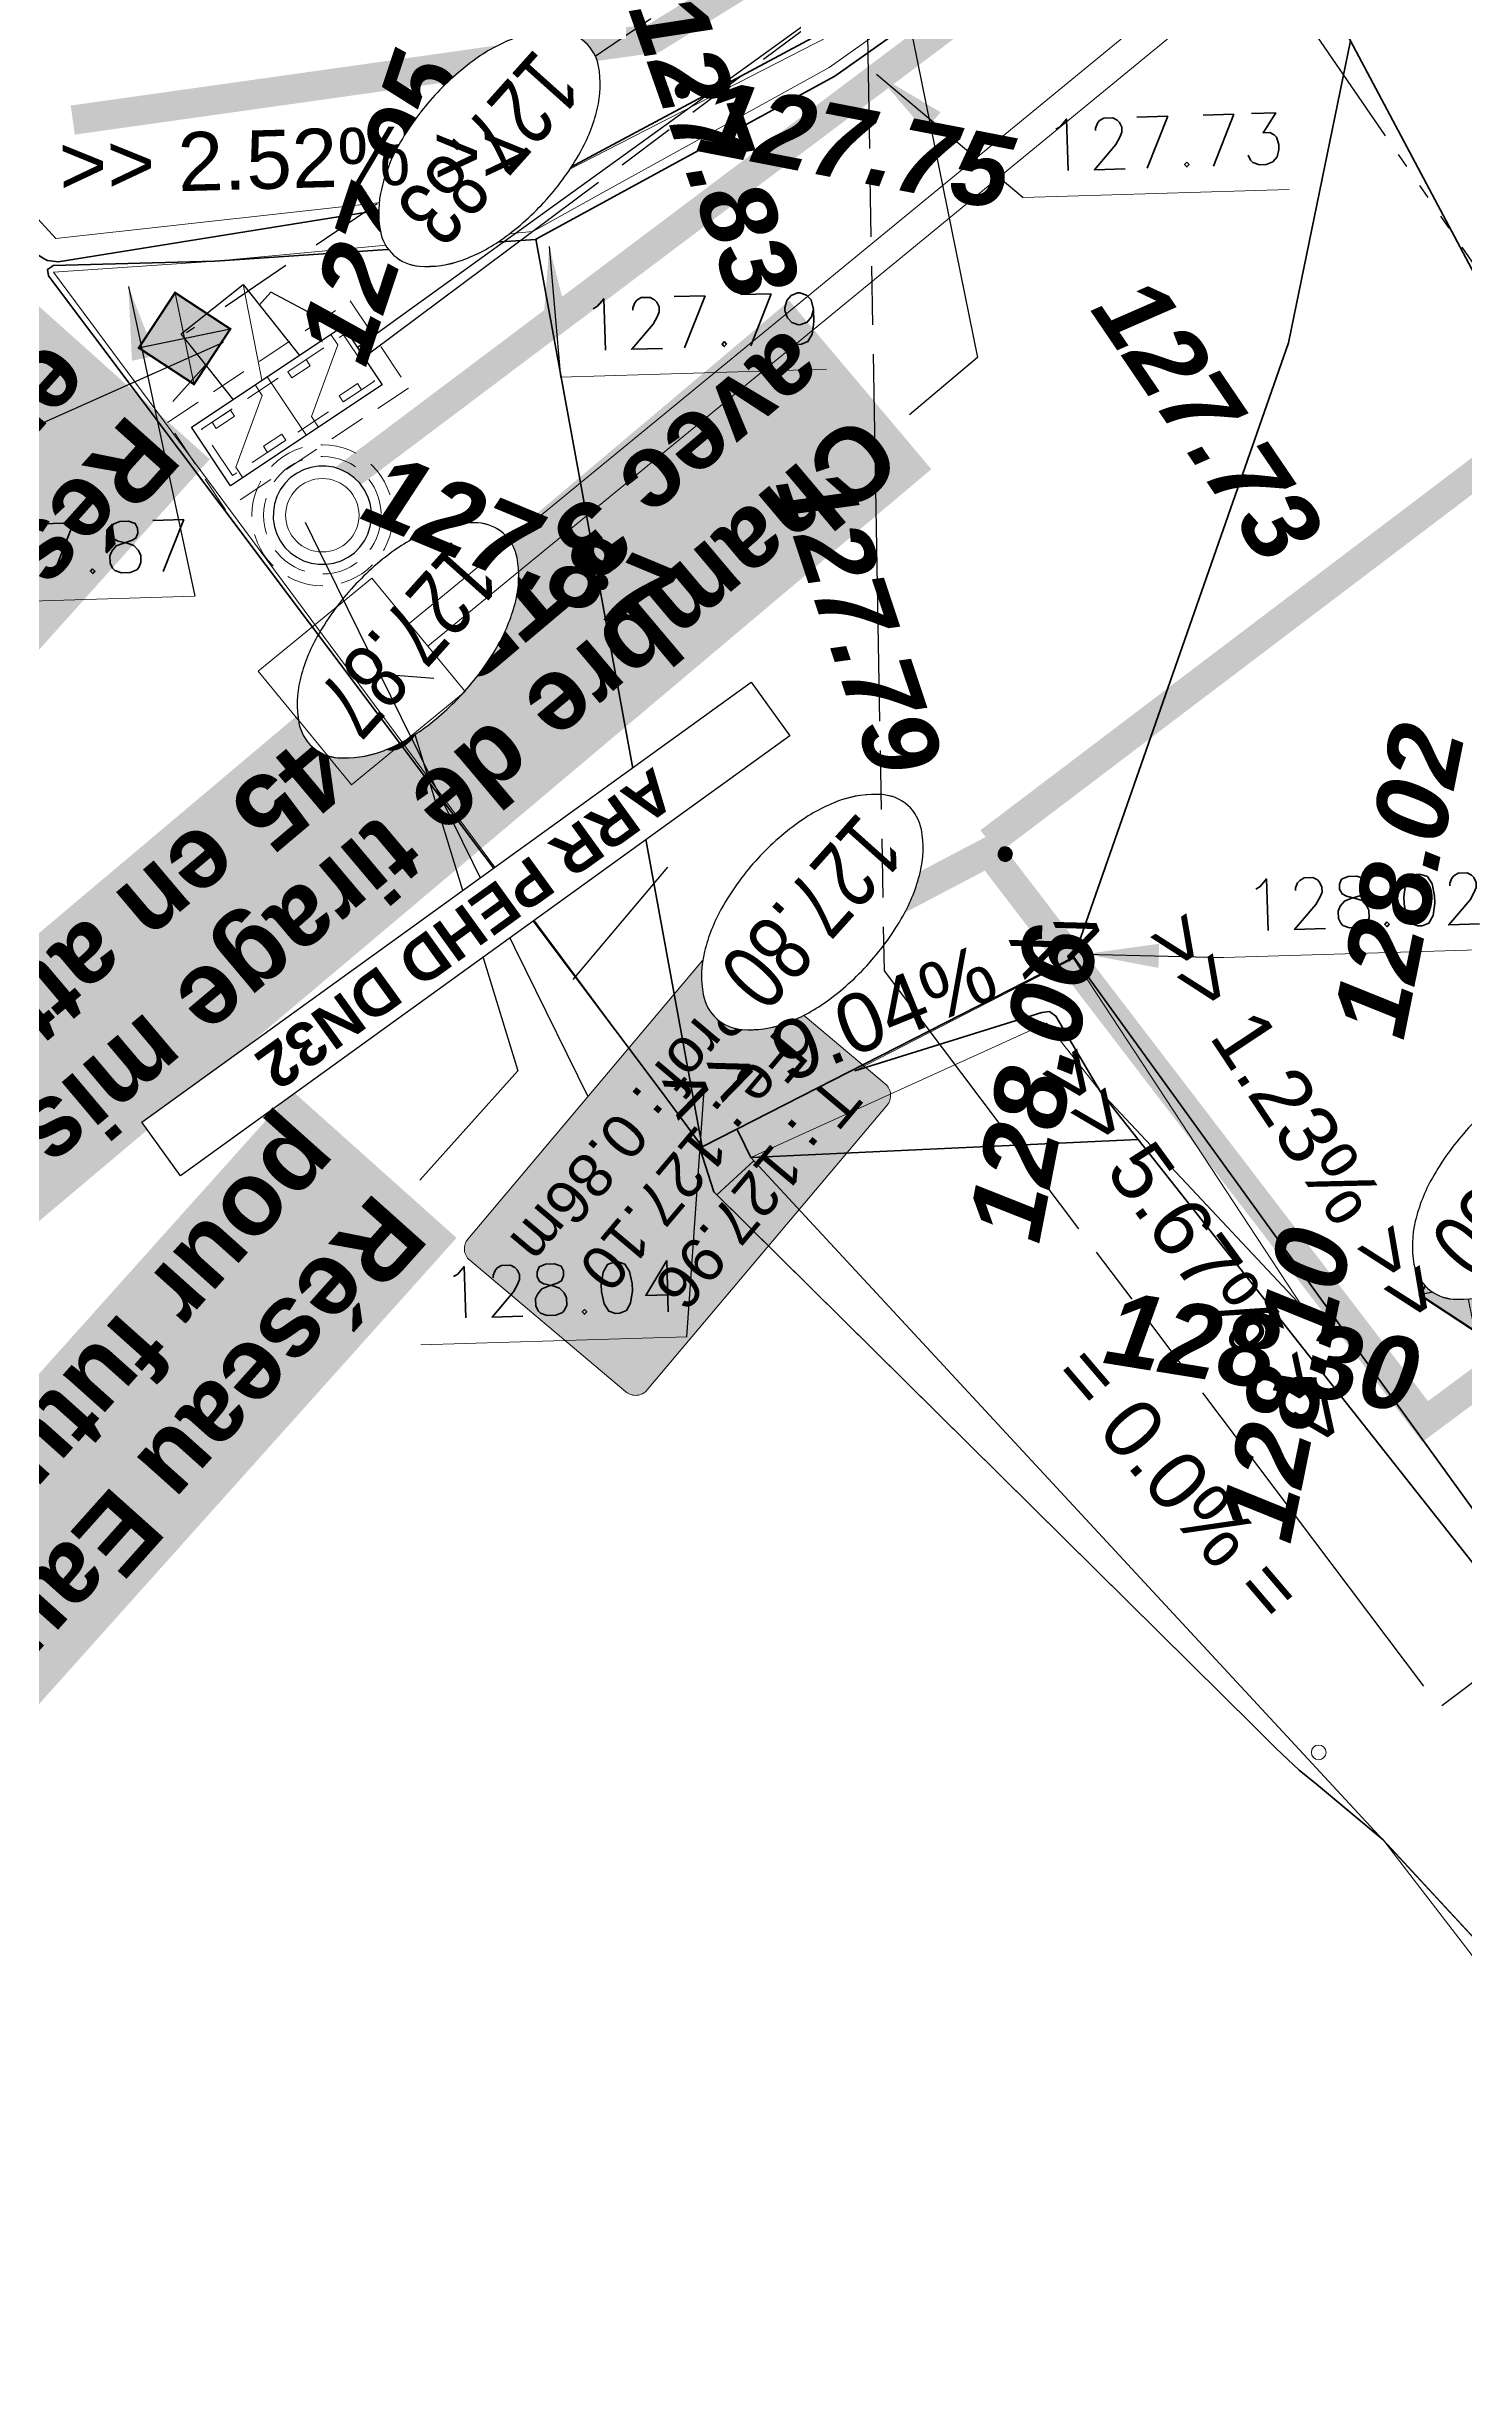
# Model space of a CAD drawing. Header units: metres. Extents: x -2858 to 512, y -1995 to 1252.
# Drawn here: x -1189.47 to -1179.81, y -1018.1 to -1002.28 of the extents above; entities that cross this region are included whole.
import ezdxf
from ezdxf import colors
from ezdxf.entities.mleader import LeaderData, LeaderLine
from ezdxf.enums import TextEntityAlignment as Align
from ezdxf.lldxf.tags import DXFTag
from ezdxf.math import Vec2, Vec3

# ---------------------------------------------------------------- set-up
doc = ezdxf.new("R2010")
doc.units = ezdxf.units.M
doc.header["$PDMODE"] = 33
doc.header["$PDSIZE"] = 0.1
for name, pattern in [('AEP-2', [3.9, 2.5, -0.2, 0.4, -0.2, 0.4, -0.2]), ('CACHE', [0.375, 0.25, -0.125]), ('CACHEX1', [0.375, 0.25, -0.125]), ('CACHEX2', [0.75, 0.5, -0.25]), ('ECL-3', [1.82, 1.2, -0.155, 0, -0.155, 0, -0.155, 0, -0.155]), ('EU-200', [2.85, 2.5, -0.35])]:
    doc.linetypes.add(name, pattern=pattern)
for name, color, linetype in [('--ui- Rsx Secs- CA projeté ouvrage', 7, 'CACHE'), ('04-NIV-COT', 1, 'Continuous'), ('05.2-EP-TXT', 5, 'Continuous'), ('06-EU-TXT', 24, 'Continuous'), ('07-AEP-RES', 94, 'AEP-2'), ('07-AEP-RGD', 94, 'Continuous'), ('07-AEP-TXT', 94, 'Continuous'), ('09-BT-4X35+TPC75', 1, 'CACHEX2'), ('11-TEL-TXT', 6, 'Continuous')]:
    doc.layers.add(name, color=color, linetype=linetype)
for name, color, linetype, lineweight, true_color in [('03-HCH-15x30-0 à 10cm', 7, 'Continuous', 0, 0xb3ffff), ('03-HCH-15x40-10cm', 7, 'Continuous', 0, 0xb196e4), ('Ass - EU - Regards', 1, 'Continuous', 0, 0xff0000), ('Ass - EU - Réseau', 1, 'Continuous', 0, 0xff0000), ('Ass - EU - Textes - Regards', 1, 'Continuous', 0, 0xff0000), ('Surface Projet - Textes - Altitudes', 7, 'Continuous', 0, 0x333399), ('Surface PROJET VOIRIE - Cotations - Cotation Points', 7, 'Continuous', 0, 0xc02000), ('Surface PROJET VOIRIE - Entrées en terre talus', 5, 'Continuous', 0, 0x0000ff), ("Surface PROJET VOIRIE - Réseaux d'écoulement", 7, 'Ligne écoulement', 70, 0x33cccc), ('Surface PROJET VOIRIE - Surfaces projet', 7, 'Continuous', 0, 0x333399), ('Surface PROJET VOIRIE - Textes - Altitudes', 7, 'Continuous', 0, 0x333399), ('Surface PROJET VOIRIE - Textes - Pente des côtés', 7, 'Continuous', 0, 0x333399), ('TERRAIN APRES TERR BAT - Points', 7, 'Continuous', 0, 0x808000)]:
    doc.layers.add(name, color=color, linetype=linetype, lineweight=lineweight, true_color=true_color)
for name, color, linetype, lineweight in [('04-NIV-MSQ', 255, 'Continuous', 0), ('06-EU-200PVC', 24, 'EU-200', 30), ('06-EU-RGD', 24, 'Continuous', 30), ('10-ECL-U1000R2V+TPC63', 32, 'ECL-3', 30), ('11-TEL-PVC45X3', 6, 'Continuous', 30), ('11-TEL-RGD', 6, 'Continuous', 30)]:
    doc.layers.add(name, color=color, linetype=linetype, lineweight=lineweight)
doc.layers.add('06-EU-PAR', color=24, linetype='CACHE', lineweight=0, plot=False)
doc.layers.add('11-TEL-PAR', color=6, linetype='CACHEX1', lineweight=0, plot=False)
doc.layers.add('DWG_MENSURA_(81 - 06-EU-TXT', color=7, linetype='Continuous', true_color=0x7f1f00)
doc.styles.add('Altitude Surfaces projet', font='arialbi.ttf', dxfattribs={"height": 0.5})
doc.styles.add('ARIAL', font='arial.ttf')
doc.styles.add('ARIAL GRAS', font='arialbd.ttf')
doc.styles.add('Cotation', font='romans.shx')
doc.styles.add('CoteHor.3', font='arial.ttf', dxfattribs={"height": 0.0017})
doc.styles.add('Couches géologiques', font='arial.ttf', dxfattribs={"height": 0.3})
doc.styles.add('Mensura_Standard', font='arial.ttf', dxfattribs={"height": 1})
doc.styles.add('Pente Surfaces projet', font='arial.ttf', dxfattribs={"height": 0.4})
doc.styles.get("Standard").update_dxf_attribs({"font": 'arial.ttf'})
tags = doc.linetypes.add('Ligne écoulement', pattern='A,5,[">",Mensura_Standard,S=2,R=0,X=0,Y=-1],0', length=5).pattern_tags.tags
tags[13:14] = [DXFTag(74, 4), DXFTag(75, 0), DXFTag(340, '0'), DXFTag(46, 0.0), DXFTag(50, 0.0), DXFTag(44, 0.0), DXFTag(45, 0.0)]
doc.dimstyles.get("Standard").update_dxf_attribs({"dimtxt": 0.18, "dimasz": 0.18, "dimexe": 0.18, "dimexo": 0.0625, "dimgap": 0.09, "dimtad": 0, "dimtih": 1, "dimtoh": 1, "dimdec": 4, "dimzin": 0, "dimdsep": 46, "dimtxsty": 'Standard', "dimcen": 0.09, "dimadec": 0, "dimazin": 0, "dimtfac": 1, "dimtdec": 4, "dimtofl": 0, "dimtmove": 0, "dimatfit": 3, "dimfxl": 1, "dimtolj": 1, "dimtzin": 0, "dimarcsym": 0})

# ---------------------------------------------------------------- blocks, each defined once
blk = doc.blocks.new("Chambre de tirage Contrôle d'Accès")
at = {"layer": '--ui- Rsx Secs- CA projeté ouvrage', "linetype": 'ByBlock', "ltscale": 2, "true_color": 0xffffff}
h = blk.add_hatch(color=7, dxfattribs=at)
h.dxf.hatch_style = 1
h.paths.add_polyline_path([(-0.15, 0.15), (0.15, 0.15), (0.15, -0.15), (-0.15, -0.15)])
at = {"layer": '--ui- Rsx Secs- CA projeté ouvrage', "const_width": 0.01}
blk.add_lwpolyline([(-0.15, 0.15), (0.15, 0.15), (0.15, -0.15), (-0.15, -0.15)], close=True, dxfattribs=at)
at = {"layer": '--ui- Rsx Secs- CA projeté ouvrage', "const_width": 0.005}
for points in [[(-0.15, -0.15), (0.15, 0.15)], [(-0.15, 0.15), (0.15, -0.15)]]:
    blk.add_lwpolyline(points, dxfattribs=at)
blk = doc.blocks.new('EU-RG800')
at = {"color": 255, "lineweight": 0}
blk.add_wipeout([(0, 0.335), (-0.052, 0.331), (-0.104, 0.319), (-0.152, 0.298), (-0.197, 0.271), (-0.237, 0.237), (-0.271, 0.197), (-0.298, 0.152), (-0.319, 0.104), (-0.331, 0.052), (-0.335, 0), (-0.331, -0.052), (-0.319, -0.104), (-0.298, -0.152), (-0.271, -0.197), (-0.237, -0.237), (-0.197, -0.271), (-0.152, -0.298), (-0.104, -0.319), (-0.052, -0.331), (0, -0.335), (0.052, -0.331), (0.104, -0.319), (0.152, -0.298), (0.197, -0.271), (0.237, -0.237), (0.271, -0.197), (0.298, -0.152), (0.319, -0.104), (0.331, -0.052), (0.335, 0), (0.331, 0.052), (0.319, 0.104), (0.298, 0.152), (0.271, 0.197), (0.237, 0.237), (0.197, 0.271), (0.152, 0.298), (0.104, 0.319), (0.052, 0.331)], dxfattribs=at)
at = {"flags": 128}
blk.add_lwpolyline([(-0.197, -0.271), (-0.152, -0.298), (-0.104, -0.319), (-0.052, -0.331), (0, -0.335), (0.052, -0.331), (0.104, -0.319), (0.152, -0.298), (0.197, -0.271), (0.237, -0.237), (0.271, -0.197), (0.298, -0.152), (0.319, -0.104), (0.331, -0.052), (0.335, 0), (0.331, 0.052), (0.319, 0.104), (0.298, 0.152), (0.271, 0.197), (0.237, 0.237), (0.197, 0.271), (0.152, 0.298), (0.104, 0.319), (0.052, 0.331), (0, 0.335), (-0.052, 0.331), (-0.104, 0.319), (-0.152, 0.298), (-0.197, 0.271), (-0.237, 0.237), (-0.271, 0.197), (-0.298, 0.152), (-0.319, 0.104), (-0.331, 0.052), (-0.335, 0), (-0.331, -0.052), (-0.319, -0.104), (-0.298, -0.152), (-0.271, -0.197), (-0.237, -0.237)], close=True, dxfattribs=at)
at = {"lineweight": 9}
blk.add_circle((0, 0), 0.25, dxfattribs=at)
at = {"layer": '06-EU-PAR'}
for radius in [0.48, 0.4]:
    blk.add_circle((0, 0), radius, dxfattribs=at)
blk = doc.blocks.new('_None')
blk = doc.blocks.new('AEP-RGD')
at = {"color": 255, "lineweight": 0}
blk.add_wipeout([(-0.05, 0.05), (0.05, 0.05), (0.05, -0.05), (-0.05, -0.05)], dxfattribs=at)
blk.add_lwpolyline([(-0.05, 0.05), (0.05, 0.05), (0.05, -0.05), (-0.05, -0.05)], close=True)
at = {"lineweight": 9, "flags": 128}
blk.add_lwpolyline([(0.05, 0.05), (-0.05, -0.05)], dxfattribs=at)
blk = doc.blocks.new('TEL-L2C')
at = {"color": 255}
blk.add_wipeout([(-0.62, 0.24), (0.62, 0.24), (0.62, -0.24), (-0.62, -0.24)], dxfattribs=at)
blk.add_lwpolyline([(-0.62, 0.24), (0.62, 0.24), (0.62, -0.24), (-0.62, -0.24)], close=True)
at = {"lineweight": 9, "flags": 128}
for points in [[(-0.52, -0.24), (-0.52, -0.153), (-0.1, 0.153), (-0.1, 0.24)], [(0, 0.24), (0, -0.24)], [(0.1, -0.24), (0.1, -0.153), (0.52, 0.153), (0.52, 0.24)]]:
    blk.add_lwpolyline(points, dxfattribs=at)
at = {"lineweight": 9}
for points in [[(-0.485, 0.19), (-0.485, 0.14), (-0.335, 0.14), (-0.335, 0.19)], [(0.135, 0.19), (0.135, 0.14), (0.285, 0.14), (0.285, 0.19)], [(-0.135, -0.19), (-0.135, -0.14), (-0.285, -0.14), (-0.285, -0.19)], [(0.485, -0.19), (0.485, -0.14), (0.335, -0.14), (0.335, -0.19)]]:
    blk.add_lwpolyline(points, close=True, dxfattribs=at)
at = {"layer": '11-TEL-PAR'}
for points in [[(-0.738, 0.357), (0.757, 0.357), (0.757, -0.357), (-0.738, -0.357)], [(-0.57, 0.19), (0.59, 0.19), (0.59, -0.19), (-0.57, -0.19)]]:
    blk.add_lwpolyline(points, close=True, dxfattribs=at)
blk = doc.blocks.new('NIV-HG')
h = blk.add_hatch(color=256)
edge = h.paths.add_edge_path()
edge.add_arc((0.1, -0.1), 0.0187, 180, 360)
edge.add_arc((0.1, -0.1), 0.0187, 0, 180)
blk.add_lwpolyline([(0.0812, -0.1, 1), (0.1187, -0.1, 1)], format="xyb", close=True)
at = {"layer": '04-NIV-MSQ', "flags": 128}
blk.add_lwpolyline([(0.175, -0.375), (0.1811, -0.3387), (0.1985, -0.3063), (0.2379, -0.2654), (0.2848, -0.2336), (0.3404, -0.2087), (0.3988, -0.1915), (0.4739, -0.1791), (0.55, -0.175), (0.6261, -0.1791), (0.7012, -0.1915), (0.7596, -0.2087), (0.8152, -0.2336), (0.8621, -0.2654), (0.9015, -0.3063), (0.9189, -0.3387), (0.925, -0.375), (0.9189, -0.4113), (0.9015, -0.4437), (0.8621, -0.4846), (0.8152, -0.5164), (0.7596, -0.5413), (0.7012, -0.5585), (0.6261, -0.5709), (0.55, -0.575), (0.4739, -0.5709), (0.3988, -0.5585), (0.3404, -0.5413), (0.2848, -0.5164), (0.2379, -0.4846), (0.1985, -0.4437), (0.1811, -0.4113)], close=True, dxfattribs=at)
blk.add_wipeout([(0.175, -0.375), (0.1811, -0.3387), (0.1985, -0.3063), (0.2379, -0.2654), (0.2848, -0.2336), (0.3404, -0.2087), (0.3988, -0.1915), (0.4739, -0.1791), (0.55, -0.175), (0.6261, -0.1791), (0.7012, -0.1915), (0.7596, -0.2087), (0.8152, -0.2336), (0.8621, -0.2654), (0.9015, -0.3063), (0.9189, -0.3387), (0.925, -0.375), (0.9189, -0.4113), (0.9015, -0.4437), (0.8621, -0.4846), (0.8152, -0.5164), (0.7596, -0.5413), (0.7012, -0.5585), (0.6261, -0.5709), (0.55, -0.575), (0.4739, -0.5709), (0.3988, -0.5585), (0.3404, -0.5413), (0.2848, -0.5164), (0.2379, -0.4846), (0.1985, -0.4437), (0.1811, -0.4113)]).dxf.layer = '04-NIV-MSQ'
blk.add_lwpolyline([(0.175, -0.375, 0.166601), (0.1985, -0.4437, 0.105514), (0.2848, -0.5164, 0.068239), (0.3988, -0.5585, 0.054409), (0.55, -0.575, 0.054409), (0.7012, -0.5585, 0.068239), (0.8152, -0.5164, 0.105514), (0.9015, -0.4437, 0.166601), (0.925, -0.375, 0.166601), (0.9015, -0.3063, 0.105514), (0.8152, -0.2336, 0.068239), (0.7012, -0.1915, 0.054409), (0.55, -0.175, 0.054409), (0.3988, -0.1915, 0.068239), (0.2848, -0.2336, 0.105514), (0.1985, -0.3063, 0.166601)], format="xyb", close=True)
at = {"style": 'ARIAL', "width": 0.75}
blk.add_attdef('COTE', text='', height=0.175, dxfattribs=at).set_placement((0.55, -0.375), align=Align.MIDDLE_CENTER)
blk = doc.blocks.new('MENSURA_LEADER160', base_point=(-1140.379, -1028.616))
at = {"layer": 'Surface PROJET VOIRIE - Cotations - Cotation Points'}
blk.add_line((-1140.379, -1028.616), (-1138.569, -1028.616), dxfattribs=at)
at = {"layer": 'Surface PROJET VOIRIE - Cotations - Cotation Points', "style": 'Cotation'}
blk.add_text('128.02', height=0.35, dxfattribs=at).set_placement((-1140.234, -1028.091), align=Align.TOP_LEFT)
blk = doc.blocks.new('MENSURA_LEADER166', base_point=(-1145.921, -1031.088))
at = {"layer": 'Surface PROJET VOIRIE - Cotations - Cotation Points'}
blk.add_line((-1145.921, -1031.088), (-1144.11, -1031.088), dxfattribs=at)
at = {"layer": 'Surface PROJET VOIRIE - Cotations - Cotation Points', "style": 'Cotation'}
blk.add_text('128.04', height=0.35, dxfattribs=at).set_placement((-1145.775, -1030.563), align=Align.TOP_LEFT)
blk = doc.blocks.new('MENSURA_LEADER167', base_point=(-1149.116, -1025.946))
at = {"layer": 'Surface PROJET VOIRIE - Cotations - Cotation Points'}
blk.add_line((-1149.116, -1025.946), (-1147.306, -1025.946), dxfattribs=at)
at = {"layer": 'Surface PROJET VOIRIE - Cotations - Cotation Points', "style": 'Cotation'}
blk.add_text('127.87', height=0.35, dxfattribs=at).set_placement((-1148.97, -1025.421), align=Align.TOP_LEFT)
blk = doc.blocks.new('MENSURA_LEADER168', base_point=(-1144.772, -1024.53))
at = {"layer": 'Surface PROJET VOIRIE - Cotations - Cotation Points'}
blk.add_line((-1144.772, -1024.53), (-1142.961, -1024.53), dxfattribs=at)
at = {"layer": 'Surface PROJET VOIRIE - Cotations - Cotation Points', "style": 'Cotation'}
blk.add_text('127.79', height=0.35, dxfattribs=at).set_placement((-1144.626, -1024.005), align=Align.TOP_LEFT)
blk = doc.blocks.new('MENSURA_LEADER169', base_point=(-1141.587, -1023.403))
at = {"layer": 'Surface PROJET VOIRIE - Cotations - Cotation Points'}
blk.add_line((-1141.587, -1023.403), (-1139.776, -1023.403), dxfattribs=at)
at = {"layer": 'Surface PROJET VOIRIE - Cotations - Cotation Points', "style": 'Cotation'}
blk.add_text('127.73', height=0.35, dxfattribs=at).set_placement((-1141.441, -1022.878), align=Align.TOP_LEFT)
blk = doc.blocks.new('MENSURA_LEADER264', base_point=(-1143.818, -1028.412))
at = {"layer": 'Ass - EU - Textes - Regards', "true_color": 0xffffff}
h = blk.add_hatch(color=7, dxfattribs=at)
edge = h.paths.add_edge_path(flags=0)
edge.add_arc((-1145.501, -1030.445), 0.102, 138.1618, 228.1618)
edge.add_line((-1145.57, -1030.521), (-1144.534, -1031.449))
edge.add_arc((-1144.466, -1031.372), 0.102, 228.1618, 318.1618)
edge.add_line((-1144.389, -1031.441), (-1142.698, -1029.552))
edge.add_arc((-1142.775, -1029.484), 0.102, 318.1618, 408.1618)
edge.add_line((-1142.706, -1029.407), (-1143.742, -1028.48))
edge.add_arc((-1143.81, -1028.556), 0.102, 48.1618, 138.1618)
edge.add_line((-1143.887, -1028.488), (-1145.578, -1030.377))
at = {"layer": 'Ass - EU - Textes - Regards', "color": 1, "true_color": 0xff0000, "flags": 128}
blk.add_lwpolyline([(-1145.578, -1030.377), (-1145.578, -1030.377, 0.414214), (-1145.57, -1030.521), (-1144.534, -1031.449), (-1144.534, -1031.449, 0.414214), (-1144.389, -1031.441), (-1142.698, -1029.552), (-1142.698, -1029.552, 0.414214), (-1142.706, -1029.407), (-1143.742, -1028.48), (-1143.742, -1028.48, 0.414214), (-1143.887, -1028.488)], format="xyb", close=True, dxfattribs=at)
at = {"layer": 'Ass - EU - Textes - Regards', "color": 1, "true_color": 0xff0000, "style": 'Couches géologiques'}
for s, p in [('Prof : 0.86m', (-1143.562, -1028.89)), ('Fe : 127.10', (-1143.208, -1029.207)), ('T : 127.96', (-1142.854, -1029.523))]:
    blk.add_text(s, height=0.3, rotation=228.1618, dxfattribs=at).set_placement(p, align=Align.TOP_LEFT)
blk = doc.blocks.new('Default_SymbolReg')
at = {"color": 7, "linetype": 'Continuous', "lineweight": 0, "flags": 128}
blk.add_lwpolyline([(-0.5, -0.5), (-0.5, 0.5), (0.5, 0.5), (0.5, -0.5), (-0.5, -0.5)], dxfattribs=at)
blk = doc.blocks.new('PENTE')
at = {"layer": 'Surface PROJET VOIRIE - Textes - Pente des côtés', "color": 96, "true_color": 0x008000, "style": 'Pente Surfaces projet'}
for s, rotation, p in [('= 0.0% =', 86.841, (3117.102, -524.84)), ('>> 5.67% >>', 82.3271, (3115.909, -525.916)), ('>> 9.04% >>', 158.4443, (3116.347, -528.542))]:
    blk.add_text(s, height=0.4, rotation=rotation, dxfattribs=at).set_placement(p, align=Align.MIDDLE_CENTER)
at = {"layer": 'Surface PROJET VOIRIE - Textes - Pente des côtés', "color": 24, "true_color": 0x993300, "style": 'Pente Surfaces projet'}
for s, rotation, p in [('>> 1.23% >>', 79.886, (3114.801, -526.085)), ('>> 2.52% >>', 137.9345, (3115.236, -535.52))]:
    blk.add_text(s, height=0.4, rotation=rotation, dxfattribs=at).set_placement(p, align=Align.MIDDLE_CENTER)
blk = doc.blocks.new('ALTI')
at = {"layer": 'Surface PROJET VOIRIE - Textes - Altitudes', "color": 96, "true_color": 0x008000, "style": 'Altitude Surfaces projet'}
for s, rotation, p in [('128.10', 210.3857, (3650.105, -820.334)), ('128.30', 122.6427, (3649.699, -822.04))]:
    blk.add_text(s, height=0.5, rotation=rotation, dxfattribs=at).set_placement(p, align=Align.MIDDLE_LEFT)
at = {"layer": 'Surface PROJET VOIRIE - Textes - Altitudes', "color": 24, "true_color": 0x993300, "style": 'Altitude Surfaces projet'}
for s, rotation, p in [('128.02', 210.4873, (3647.036, -822.048)), ('128.06', 210.8407, (3649.725, -822.971)), ('127.73', 75.9993, (3644.379, -826.688)), ('127.79', 60.3031, (3646.716, -827.428)), ('127.75', 120.8716, (3645.394, -829.601)), ('127.87', 109.2636, (3648.764, -829.594)), ('127.83', 61.2576, (3644.976, -830.331)), ('127.95', 203.4241, (3648.309, -830.382))]:
    blk.add_text(s, height=0.5, rotation=rotation, dxfattribs=at).set_placement(p, align=Align.MIDDLE_LEFT)
blk = doc.blocks.new('ASSAI')
at = {"layer": 'Ass - EU - Réseau', "flags": 128}
for points in [[(1335.115, -274.273), (1315.925, -271.312)], [(1335.085, -274.471), (1315.895, -271.51)]]:
    blk.add_lwpolyline(points, dxfattribs=at)
at = {"layer": 'DWG_MENSURA_(81 - 06-EU-TXT', "linetype": 'Continuous'}
for p, q in [((1335.149, -272.053), (1336.148, -272.023)), ((1335.462, -274.373), (1335.25, -274.097))]:
    blk.add_line(p, q, dxfattribs=at)
at = {"layer": 'Surface PROJET VOIRIE - Entrées en terre talus', "flags": 128}
for points in [[(1337.305, -261.477), (1336.833, -264.005), (1336.852, -264.597), (1336.861, -264.747), (1336.855, -264.965), (1336.843, -265.178), (1336.585, -270.343), (1336.423, -270.619), (1336.408, -270.62), (1336.307, -271.101), (1334.959, -277.877), (1334.931, -277.911), (1334.9, -277.904), (1334.886, -277.901), (1334.13, -277.101), (1332.535, -275.622), (1331.992, -275.436), (1330.357, -274.866), (1329.341, -274.635)], [(1330.197, -275.007), (1332.068, -275.726), (1332.28, -275.808), (1332.281, -275.809), (1332.281, -275.809), (1332.333, -275.859), (1334.844, -277.892), (1334.887, -277.953), (1334.891, -277.974), (1334.9, -278.028), (1334.529, -283.356)]]:
    blk.add_lwpolyline(points, dxfattribs=at)
blk.add_lwpolyline([(1335.331, -270.178), (1334.185, -269.495), (1334.146, -269.459), (1334.14, -269.407), (1334.32, -268.836), (1334.496, -266.831), (1333.768, -269.578), (1333.768, -269.578)], close=True, dxfattribs=at)
at = {"layer": "Surface PROJET VOIRIE - Réseaux d'écoulement", "flags": 128}
for points in [[(1336.833, -264.005), (1337.072, -261.456)], [(1337.072, -261.456), (1336.833, -264.005)], [(1336.245, -270.282), (1336.242, -270.311), (1336.207, -270.399), (1336.163, -270.508), (1336.162, -270.511), (1333.759, -269.583), (1334.849, -264.587), (1329.866, -263.91), (1329.163, -268.778), (1327.853, -272.341), (1327.215, -274.076), (1319.258, -273.458), (1318.385, -277.444), (1318.412, -277.485)], [(1336.833, -264.005), (1336.852, -264.597), (1336.861, -264.747), (1336.855, -264.965), (1336.843, -265.178), (1336.586, -270.314), (1336.585, -270.343), (1336.423, -270.619), (1336.408, -270.62), (1336.406, -270.62), (1336.307, -271.101), (1334.959, -277.877), (1334.931, -277.911)], [(1336.242, -270.311), (1334.391, -268.429), (1335.125, -264.205)], [(1334.32, -268.836), (1334.391, -268.429)], [(1334.32, -268.836), (1334.14, -269.407), (1334.146, -269.459)], [(1335.331, -270.178), (1334.185, -269.495), (1334.146, -269.459)], [(1333.759, -269.583), (1329.668, -271.285), (1327.853, -272.341)], [(1336.245, -270.282), (1336.586, -270.314)], [(1336.419, -270.6), (1336.414, -270.603), (1336.409, -270.606), (1332.566, -275.563), (1332.555, -275.571), (1330.375, -274.798), (1327.215, -274.076)], [(1336.409, -270.606), (1336.162, -270.511)], [(1336.409, -270.606), (1336.406, -270.62)], [(1334.844, -277.892), (1332.333, -275.859), (1332.28, -275.811), (1330.183, -275.047)], [(1334.13, -277.101), (1332.563, -275.574), (1332.555, -275.571)], [(1332.281, -275.809), (1332.28, -275.811)], [(1332.281, -275.809), (1332.28, -275.811)], [(1334.13, -277.101), (1334.886, -277.901)], [(1334.844, -277.892), (1334.887, -277.953), (1334.891, -277.974), (1334.9, -278.028), (1334.529, -283.356), (1334.48, -283.459), (1334.429, -283.56), (1334.452, -283.648)], [(1334.9, -277.904), (1334.886, -277.901)], [(1334.9, -277.904), (1334.931, -277.911)]]:
    blk.add_lwpolyline(points, dxfattribs=at)
at = {"layer": 'Surface PROJET VOIRIE - Surfaces projet', "flags": 128}
for points in [[(1336.242, -270.311), (1337.072, -261.456), (1316.852, -258.445), (1301.155, -256.211), (1299.499, -259.031), (1303.172, -259.067), (1308.321, -260.044), (1316.823, -261.411), (1324.781, -262.638), (1335.125, -264.205), (1334.218, -269.421)], [(1330.183, -275.047), (1329.689, -277.25), (1328.115, -277.06), (1327.614, -281.055), (1330.405, -281.431), (1330.254, -283.113), (1329.867, -284.705), (1330.057, -284.788), (1329.998, -285.903), (1323.541, -285.015), (1323.16, -286.727), (1331.259, -287.751), (1331.484, -285.982), (1332.023, -283.142), (1334.208, -283.324), (1334.736, -278.012), (1332.28, -275.811)]]:
    blk.add_lwpolyline(points, close=True, dxfattribs=at)
blk.add_lwpolyline([(1327.215, -274.076), (1330.375, -274.798), (1332.563, -275.574), (1334.918, -277.869), (1336.409, -270.606), (1333.759, -269.583), (1334.849, -264.587), (1329.866, -263.91), (1329.163, -268.778), (1327.683, -268.621), (1328.67, -263.562), (1321.263, -262.552), (1320.598, -267.345)], dxfattribs=at)
at = {"layer": 'TERRAIN APRES TERR BAT - Points'}
blk.add_point((1336.681, -264.729), dxfattribs=at)
at = {"layer": 'Ass - EU - Regards', "rotation": 171.2299418841453}
blk.add_blockref('Default_SymbolReg', (1335.594, -274.448), dxfattribs=at)
at = {"layer": 'Ass - EU - Textes - Regards', "rotation": 133.5650505867652}
blk.add_blockref('MENSURA_LEADER264', (1335.304, -271.455), dxfattribs=at)
at = {"layer": 'Surface PROJET VOIRIE - Cotations - Cotation Points', "rotation": 133.5650505867652}
for name, p in [('MENSURA_LEADER160', (1333.081, -268.823)), ('MENSURA_LEADER166', (1338.692, -271.134)), ('MENSURA_LEADER169', (1330.136, -273.29)), ('MENSURA_LEADER168', (1333.148, -274.821)), ('MENSURA_LEADER167', (1337.168, -276.993))]:
    blk.add_blockref(name, p, dxfattribs=at)
at = {"layer": 'Surface PROJET VOIRIE - Textes - Altitudes', "color": 105, "true_color": 0x339966, "style": 'CoteHor.3'}
for s, p in [('128.30', (1336.833, -264.005)), ('128.25', (1336.853, -264.597)), ('128.24', (1336.862, -264.746)), ('128.23', (1336.855, -264.964)), ('128.22', (1336.843, -265.177)), ('128.12', (1334.496, -266.831)), ('128.07', (1334.32, -268.836)), ('128.05', (1334.14, -269.407)), ('128.05', (1334.147, -269.459)), ('128.05', (1334.186, -269.495)), ('128.03', (1333.769, -269.577)), ('128.03', (1333.769, -269.577)), ('128.06', (1335.332, -270.178)), ('128.07', (1336.585, -270.343)), ('128.06', (1336.408, -270.62)), ('128.06', (1336.423, -270.619)), ('128.05', (1336.307, -271.101)), ('127.80', (1330.357, -274.866)), ('127.84', (1331.992, -275.435)), ('127.84', (1332.535, -275.622)), ('127.83', (1332.068, -275.725)), ('127.83', (1332.281, -275.808)), ('127.83', (1332.281, -275.808)), ('127.83', (1332.282, -275.809)), ('127.83', (1332.333, -275.859)), ('127.85', (1334.131, -277.101)), ('127.84', (1334.844, -277.892)), ('127.84', (1334.887, -277.9)), ('127.84', (1334.901, -277.903)), ('127.84', (1334.931, -277.911)), ('127.84', (1334.96, -277.877)), ('127.84', (1334.887, -277.953))]:
    blk.add_text(s, height=0.0017, rotation=133.5651, dxfattribs=at).set_placement(p, align=Align.TOP_LEFT)
at = {"layer": 'Surface PROJET VOIRIE - Textes - Altitudes', "color": 96, "true_color": 0x008000, "style": 'CoteHor.3'}
for s, rotation, p in [('128.10', 208.1903, (1334.227, -269.416)), ('128.30', 120.4472, (1336.24, -270.309))]:
    blk.add_text(s, height=0.0017, rotation=rotation, dxfattribs=at).set_placement(p, align=Align.MIDDLE_LEFT)
at = {"layer": 'Surface PROJET VOIRIE - Textes - Altitudes', "color": 24, "true_color": 0x993300, "style": 'CoteHor.3'}
for s, rotation, p in [('128.02', 208.2919, (1333.756, -269.584)), ('128.06', 208.6452, (1336.406, -270.607)), ('127.73', 73.8039, (1330.376, -274.795)), ('127.79', 58.1077, (1332.565, -275.571)), ('127.83', 59.0622, (1332.274, -275.82)), ('127.87', 107.0682, (1334.917, -277.865)), ('127.95', 201.2287, (1334.733, -278.013))]:
    blk.add_text(s, height=0.0017, rotation=rotation, dxfattribs=at).set_placement(p, align=Align.MIDDLE_LEFT)
at = {"layer": 'Ass - EU - Textes - Regards', "linetype": 'Continuous', "lineweight": 0}
blk.add_leader([(1335.044, -275.458), (1336.673, -271.414)], dimstyle='Standard', override={"dimasz": 0, "dimldrblk": 'None'}, dxfattribs=at)
at = {"layer": 'Surface PROJET VOIRIE - Cotations - Cotation Points', "linetype": 'Continuous', "lineweight": 0}
for points in [[(1333.691, -269.539), (1333.081, -268.823)], [(1336.113, -270.856), (1337.444, -269.822)], [(1330.175, -274.594), (1330.136, -273.29)], [(1332.535, -275.472), (1333.148, -274.821)], [(1334.65, -277.425), (1335.92, -275.681)]]:
    blk.add_leader(points, dimstyle='Standard', override={"dimasz": 0.5}, dxfattribs=at)

msp = doc.modelspace()

# ---------------------------------------------------------------- linework, layer by layer
at = {"layer": '03-HCH-15x30-0 à 10cm', "const_width": 0.2, "flags": 128}
msp.add_lwpolyline([(-1158.28, -988.926), (-1183.048, -1007.701)], dxfattribs=at)
at = {"layer": '03-HCH-15x40-10cm', "const_width": 0.2, "flags": 128}
for points in [[(-1189.288, -1002.786), (-1185.33, -1002.228), (-1181.444, -999.832), (-1184.565, -995.71), (-1178.068, -990.864), (-1174.958, -994.778), (-1174.432, -992.78), (-1175.548, -990.281), (-1177.09, -988.443), (-1176.513, -987.968), (-1176.405, -987.853)], [(-1179.166, -1004.683), (-1176.041, -1008.65), (-1180.081, -1011.648), (-1183.051, -1007.769), (-1184.726, -1008.65)]]:
    msp.add_lwpolyline(points, dxfattribs=at)
at = {"layer": '06-EU-200PVC', "const_width": 0.2, "flags": 128}
msp.add_lwpolyline([(-1146.569, -909.409), (-1151.066, -902.967), (-1160.538, -905.572), (-1180.452, -912.388), (-1185.207, -916.618), (-1191.976, -922.8), (-1194.725, -926.696), (-1187.49, -948.357), (-1184.501, -966.698), (-1181.419, -976.164), (-1171.585, -993.303), (-1187.458, -1005.243)], dxfattribs=at)
at = {"layer": '07-AEP-RES', "flags": 128}
msp.add_lwpolyline([(-1187.712, -1004.705), (-1172.472, -993.331), (-1176.538, -985.666), (-1184.378, -970.741), (-1188.278, -949.284), (-1190.731, -942.358), (-1193.049, -935.595), (-1195.205, -927.899)], dxfattribs=at)
at = {"layer": '10-ECL-U1000R2V+TPC63', "flags": 128}
msp.add_lwpolyline([(-1156.606, -898.85), (-1172.862, -905.906), (-1180.052, -909.679), (-1187.383, -915.466), (-1192.283, -918.988), (-1193.447, -920.332), (-1194.879, -922.11), (-1195.662, -923.516), (-1196.01, -926.345), (-1193.677, -937.541), (-1189.927, -946.718), (-1188.516, -956.569), (-1186.759, -966.538), (-1184.192, -975.542), (-1181.123, -981.74), (-1175.054, -990.082), (-1174.944, -993.314), (-1176.137, -995.88), (-1182.331, -1000.01), (-1178.888, -1005.025)], dxfattribs=at)

# ---------------------------------------------------------------- block references
at = {"layer": '--ui- Rsx Secs- CA projeté ouvrage', "ltscale": 15, "xscale": 1.5, "yscale": 1.5, "rotation": 326.679454167776}
msp.add_blockref("Chambre de tirage Contrôle d'Accès", (-1179.807, -1010.72), dxfattribs=at)

# ---------------------------------------------------------------- next in the draw order: block references
at = {"layer": '04-NIV-COT', "xscale": 2.600000000000001, "yscale": 2.600000000000001, "zscale": 2.600000000000001, "rotation": 228.1617603435354}
msp.add_blockref('NIV-HG', (-1177.734, -1009.599, -79), dxfattribs=at).add_auto_attribs({'COTE': '127.80'})
at = {"layer": '06-EU-RGD', "rotation": 58.65190663240993}
msp.add_blockref('EU-RG800', (-1187.589, -1005.477), dxfattribs=at)

# ---------------------------------------------------------------- next in the draw order: leaders
at = {"layer": '06-EU-TXT'}
ml = msp.add_multileader_mtext('Standard', dxfattribs=at)
ml.set_content('Réseau Eaux Usées en attente\\Ppour futur projet', color=256, style='ARIAL GRAS')
ml.set_leader_properties()
ml.set_arrow_properties(name='NONE')
ml.build(insert=Vec2(0, 0))
ml.multileader.update_dxf_attribs({"arrow_head_size": 0.625, "scale": 0.125})
ctx = ml.context
ctx.base_point, ctx.scale, ctx.char_height, ctx.arrow_head_size, ctx.landing_gap_size, ctx.plane_origin, ctx.plane_x_axis, ctx.plane_y_axis = Vec3(-1186.926, -1010.005), 0.125, 0.5, 0.625, 0.25, Vec3(-1187.337, -1007.653), Vec3(-0.66703, -0.745031), Vec3(0.745031, -0.66703)
notes = []
notes.append((ctx, [(1, (1, 1, 0), (-1186.259, -1009.26), (-0.66703, -0.745031), 1, [(0, [(-1187.268, -1005.962)], 0, [])])]))
ctx.mtext.insert, ctx.mtext.text_direction, ctx.mtext.line_spacing_factor, ctx.mtext.flow_direction = Vec3(-1186.852, -1010.407), Vec3(-0.66703, -0.745031), 0.9, 5
ctx.mtext.has_bg_fill, ctx.mtext.bg_color, ctx.mtext.bg_scale_factor, ctx.mtext.bg_transparency, ctx.mtext.use_window_bg_color = 1, -1023410125, 1.25, 0, 0
for ctx, leaders in notes:
    for number, flags, end, landing, length, lines in leaders:
        leader = LeaderData()
        leader.index, (leader.has_last_leader_line, leader.has_dogleg_vector, leader.attachment_direction) = number, flags
        leader.last_leader_point, leader.dogleg_vector, leader.dogleg_length = Vec3(end), Vec3(landing), length
        for number, points, colour, breaks in lines:
            line = LeaderLine()
            line.index, line.vertices, line.color, line.breaks = number, Vec3.list(points), colors.encode_raw_color(colour), breaks
            leader.lines.append(line)
        ctx.leaders.append(leader)

# ---------------------------------------------------------------- next in the draw order: leaders
at = {"layer": '07-AEP-TXT'}
ml = msp.add_multileader_mtext('Standard', dxfattribs=at)
ml.set_content("Réseau AEP tamponné\\Pen etat pour futur projet\\Pdans regard 80x'0", color=256, style='ARIAL GRAS')
ml.set_leader_properties()
ml.set_arrow_properties(name='NONE')
ml.build(insert=Vec2(0, 0))
ml.multileader.update_dxf_attribs({"arrow_head_size": 0.625, "scale": 0.125})
ctx = ml.context
ctx.base_point, ctx.scale, ctx.char_height, ctx.arrow_head_size, ctx.landing_gap_size, ctx.plane_origin, ctx.plane_x_axis, ctx.plane_y_axis = Vec3(-1188.607, -1004.703), 0.125, 0.5, 0.625, 0.25, Vec3(-1189.673, -1004.682), Vec3(-0.66703, -0.745031), Vec3(0.745031, -0.66703)
notes = []
notes.append((ctx, [(1, (1, 1, 0), (-1187.94, -1003.958), (-0.66703, -0.745031), 1, [(0, [(-1187.324, -1004.284)], 0, [])])]))
ctx.mtext.insert, ctx.mtext.text_direction, ctx.mtext.line_spacing_factor, ctx.mtext.flow_direction = Vec3(-1188.532, -1005.105), Vec3(-0.66703, -0.745031), 0.9, 5
ctx.mtext.has_bg_fill, ctx.mtext.bg_color, ctx.mtext.bg_scale_factor, ctx.mtext.bg_transparency, ctx.mtext.use_window_bg_color = 1, -1023410125, 1.25, 0, 0
for ctx, leaders in notes:
    for number, flags, end, landing, length, lines in leaders:
        leader = LeaderData()
        leader.index, (leader.has_last_leader_line, leader.has_dogleg_vector, leader.attachment_direction) = number, flags
        leader.last_leader_point, leader.dogleg_vector, leader.dogleg_length = Vec3(end), Vec3(landing), length
        for number, points, colour, breaks in lines:
            line = LeaderLine()
            line.index, line.vertices, line.color, line.breaks = number, Vec3.list(points), colors.encode_raw_color(colour), breaks
            leader.lines.append(line)
        ctx.leaders.append(leader)

# ---------------------------------------------------------------- next in the draw order: block references
at = {"layer": '07-AEP-RGD', "xscale": 5.400000000000003, "yscale": 10.4, "rotation": 218.5287893001803}
msp.add_blockref('AEP-RGD', (-1188.016, -1004.481), dxfattribs=at)

# ---------------------------------------------------------------- next in the draw order: linework, layer by layer
at = {"layer": '11-TEL-PVC45X3', "flags": 128}
msp.add_lwpolyline([(-1175.07, -986.199), (-1170.497, -992.17), (-1187.938, -1004.76)], dxfattribs=at)

# ---------------------------------------------------------------- next in the draw order: block references
at = {"layer": '11-TEL-RGD', "rotation": 33.66225750720725}
msp.add_blockref('TEL-L2C', (-1187.831, -1004.733), dxfattribs=at)

# ---------------------------------------------------------------- next in the draw order: leaders
at = {"layer": '11-TEL-TXT'}
ml = msp.add_multileader_mtext('Standard', dxfattribs=at)
ml.set_content('Chambre de tirage mise en place \\Pavec 3 TP42-45 en attente', color=256, style='ARIAL GRAS')
ml.set_leader_properties()
ml.set_arrow_properties(name='NONE')
ml.build(insert=Vec2(0, 0))
ml.multileader.update_dxf_attribs({"arrow_head_size": 0.5, "scale": 0.125})
ctx = ml.context
ctx.base_point, ctx.scale, ctx.char_height, ctx.arrow_head_size, ctx.landing_gap_size, ctx.plane_origin, ctx.plane_x_axis, ctx.plane_y_axis = Vec3(-1183.592, -1004.793), 0.125, 0.5, 0.5, 0.25, Vec3(-1184.577, -1006.078), Vec3(-0.764605, -0.644499), Vec3(0.644499, -0.764605)
notes = []
notes.append((ctx, [(1, (1, 1, 0), (-1183.129, -1004.403), (-0.764605, -0.644499), 0.605, [(0, [(-1183.625, -1001.953)], 0, [])])]))
ctx.mtext.insert, ctx.mtext.text_direction, ctx.mtext.rotation, ctx.mtext.line_spacing_factor, ctx.mtext.flow_direction = Vec3(-1183.619, -1005.148), Vec3(-0.764605, -0.644499), -0.140213, 0.9, 5
ctx.mtext.has_bg_fill, ctx.mtext.bg_color, ctx.mtext.bg_scale_factor, ctx.mtext.bg_transparency, ctx.mtext.use_window_bg_color = 1, -1023410125, 1.25, 0, 0
for ctx, leaders in notes:
    for number, flags, end, landing, length, lines in leaders:
        leader = LeaderData()
        leader.index, (leader.has_last_leader_line, leader.has_dogleg_vector, leader.attachment_direction) = number, flags
        leader.last_leader_point, leader.dogleg_vector, leader.dogleg_length = Vec3(end), Vec3(landing), length
        for number, points, colour, breaks in lines:
            line = LeaderLine()
            line.index, line.vertices, line.color, line.breaks = number, Vec3.list(points), colors.encode_raw_color(colour), breaks
            leader.lines.append(line)
        ctx.leaders.append(leader)

# ---------------------------------------------------------------- next in the draw order: linework, layer by layer
at = {"layer": '09-BT-4X35+TPC75', "flags": 128}
msp.add_lwpolyline([(-1178.669, -985.405), (-1177.534, -985.308, -0.357556), (-1175.971, -985.933), (-1172.35, -991.845, -0.362622), (-1172.899, -993.672), (-1188.514, -1004.235)], format="xyb", dxfattribs=at)

# ---------------------------------------------------------------- next in the draw order: block references
at = {"layer": '04-NIV-COT', "xscale": 2.600000000000001, "yscale": 2.600000000000001, "zscale": 2.600000000000001, "rotation": 228.1617603435354}
msp.add_blockref('NIV-HG', (-1185.326, -1005.913), dxfattribs=at).add_auto_attribs({'COTE': '127.87'})

# ---------------------------------------------------------------- next in the draw order: leaders
at = {"layer": '11-TEL-TXT', "color": 242, "true_color": 0xcd2027}
ml = msp.add_multileader_mtext('Standard', dxfattribs=at)
ml.set_content('fourreau\\Ptpc %%C160 en attente \\Ppour futur logement dans regard', color=(205, 32, 39), style='ARIAL GRAS')
ml.set_leader_properties()
ml.set_arrow_properties(name='NONE')
ml.build(insert=Vec2(0, 0))
ml.multileader.update_dxf_attribs({"arrow_head_size": 0.5, "scale": 0.125})
ctx = ml.context
ctx.base_point, ctx.scale, ctx.char_height, ctx.arrow_head_size, ctx.landing_gap_size, ctx.plane_origin, ctx.plane_x_axis, ctx.plane_y_axis = Vec3(-1190.082, -1005.382), 0.125, 0.5, 0.5, 0.25, Vec3(-1183.968, -997.926), Vec3(-0.66703, -0.745031), Vec3(0.745031, -0.66703)
notes = []
notes.append((ctx, [(1, (1, 1, 0), (-1189.678, -1004.931), (-0.66703, -0.745031), 0.605, [(0, [(-1188.264, -1004.301)], 0, [])])]))
ctx.mtext.insert, ctx.mtext.text_direction, ctx.mtext.line_spacing_factor, ctx.mtext.flow_direction = Vec3(-1190.008, -1005.784), Vec3(-0.66703, -0.745031), 0.9, 5
ctx.mtext.has_bg_fill, ctx.mtext.bg_color, ctx.mtext.bg_scale_factor, ctx.mtext.bg_transparency, ctx.mtext.use_window_bg_color = 1, -1023410125, 1.25, 0, 0
for ctx, leaders in notes:
    for number, flags, end, landing, length, lines in leaders:
        leader = LeaderData()
        leader.index, (leader.has_last_leader_line, leader.has_dogleg_vector, leader.attachment_direction) = number, flags
        leader.last_leader_point, leader.dogleg_vector, leader.dogleg_length = Vec3(end), Vec3(landing), length
        for number, points, colour, breaks in lines:
            line = LeaderLine()
            line.index, line.vertices, line.color, line.breaks = number, Vec3.list(points), colors.encode_raw_color(colour), breaks
            leader.lines.append(line)
        ctx.leaders.append(leader)

# ---------------------------------------------------------------- next in the draw order: block references
at = {"layer": '--ui- Rsx Secs- CA projeté ouvrage', "ltscale": 15, "xscale": 1.5, "yscale": 1.5, "rotation": 326.679454167776}
msp.add_blockref("Chambre de tirage Contrôle d'Accès", (-1188.527, -1004.273), dxfattribs=at)

# ---------------------------------------------------------------- next in the draw order: block references
at = {"layer": '05.2-EP-TXT', "rotation": 228.1617603435354}
msp.add_blockref('ASSAI', (-91.968, -194.614), dxfattribs=at)

# ---------------------------------------------------------------- next in the draw order: block references
at = {"layer": 'Surface Projet - Textes - Altitudes', "rotation": 228.1617603435354}
msp.add_blockref('ALTI', (1864.659, 1159.814), dxfattribs=at)

# ---------------------------------------------------------------- next in the draw order: block references
at = {"layer": '04-NIV-COT', "xscale": 2.600000000000001, "yscale": 2.600000000000001, "zscale": 2.600000000000001, "rotation": 228.1617603435354}
for p, values in [((-1184.771, -1002.566), {'COTE': '127.83'}), ((-1182.573, -1007.764, -79), {'COTE': '127.80'})]:
    msp.add_blockref('NIV-HG', p, dxfattribs=at).add_auto_attribs(values)

# ---------------------------------------------------------------- next in the draw order: linework, layer by layer
at = {"layer": '07-AEP-RES', "color": 4, "flags": 128}
msp.add_lwpolyline([(-1185.412, -947.975), (-1185.56, -949.887), (-1183.601, -964.929), (-1187.938, -970.718), (-1182.861, -980.488), (-1174.586, -993.589), (-1183.908, -1000.527), (-1183.765, -1008.579), (-1179.983, -1013.593), (-1153.055, -993.418), (-1152.209, -987.729), (-1156.138, -980.102), (-1169.015, -989.188), (-1172.186, -984.993)], dxfattribs=at)

# ---------------------------------------------------------------- next in the draw order: block references
at = {"layer": 'Surface PROJET VOIRIE - Textes - Pente des côtés', "rotation": 223.6617603435353}
msp.add_blockref('PENTE', (1435.59, 760.299), dxfattribs=at)

# ---------------------------------------------------------------- next in the draw order: texts
at = {"layer": '07-AEP-TXT', "color": 4, "insert": (-1186.613, -1008.292), "char_height": 0.3, "attachment_point": 5, "rotation": 215.8414, "style": 'ARIAL GRAS', "bg_fill": 19, "box_fill_scale": 1.25, "bg_fill_color": 256, "bg_fill_transparency": 0}
msp.add_mtext_dynamic_manual_height_columns('ARR PEHD DN32', width=4.96628, gutter_width=7.5, heights=[0], dxfattribs=at)

doc.saveas('drawing.dxf')
